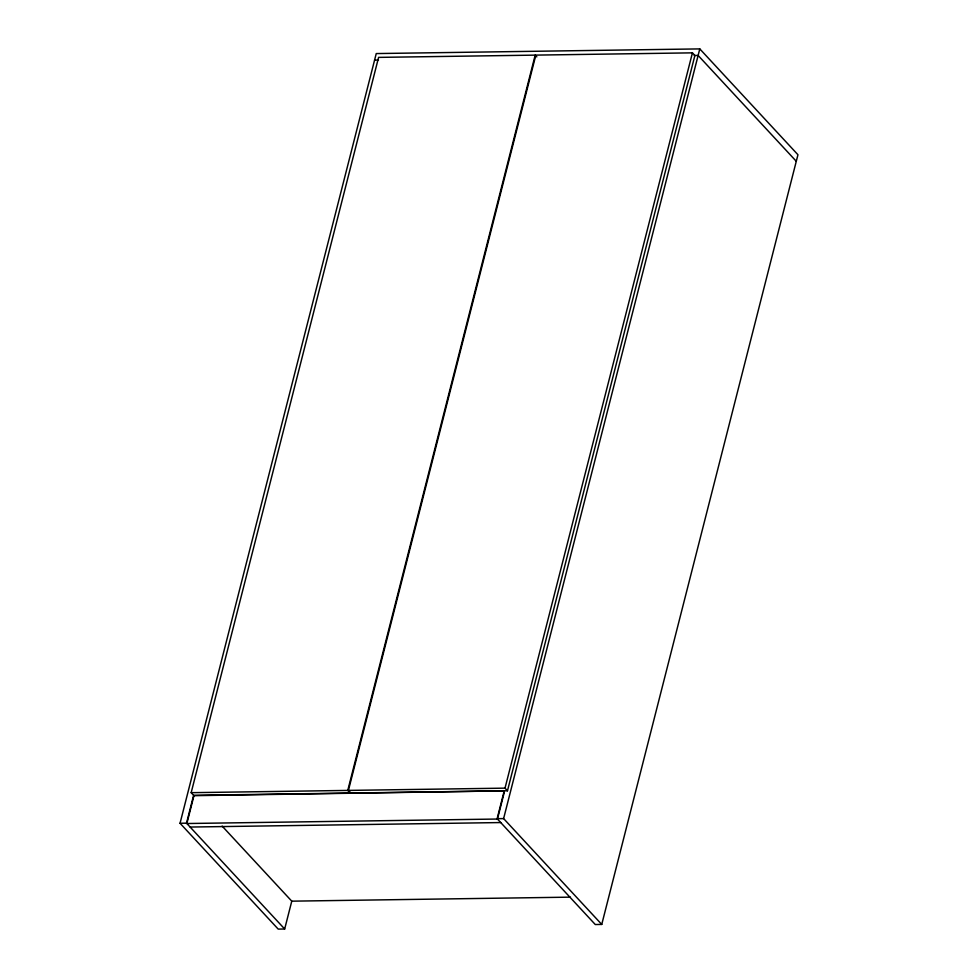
<?xml version="1.0" encoding="UTF-8"?>
<svg xmlns="http://www.w3.org/2000/svg" width="978" height="978" viewBox="0 0 978 978"><rect width="100%" height="100%" fill="white"/><g stroke="black" fill="none" stroke-linecap="round" stroke-linejoin="round"><path stroke-width="1.47" d="M222.153 826.104L291.774 901.166L284.671 929.002L278.204 929.1L180.05 823.256L376.249 53.57L699.796 48.9L797.95 154.744L601.751 924.43L595.284 924.528L497.13 818.684L504.232 790.847L193.95 795.676L191.175 792.681L378.596 57.384L535.198 55.123L536.824 56.883M284.671 929.002L186.529 823.17L193.62 795.322L507.472 790.799L694.893 55.501L692.436 52.849L535.834 55.11L348.412 790.407L350.87 793.06M193.95 795.676L186.859 823.525L497.46 819.038L504.183 792.657M350.222 793.06L347.765 790.42L535.198 55.123M507.472 790.799L505.015 788.146L692.436 52.849M601.751 924.43L503.609 818.586L699.796 48.9M374.574 60.123L378.462 60.061M694.246 55.501L698.121 55.453L796.275 161.284M191.175 792.681L347.765 790.42M348.412 790.407L505.015 788.146M180.05 823.256L186.529 823.17M497.13 818.684L503.609 818.586M190.123 827.046L500.736 822.559M291.774 901.166L570.406 897.144"/></g></svg>
